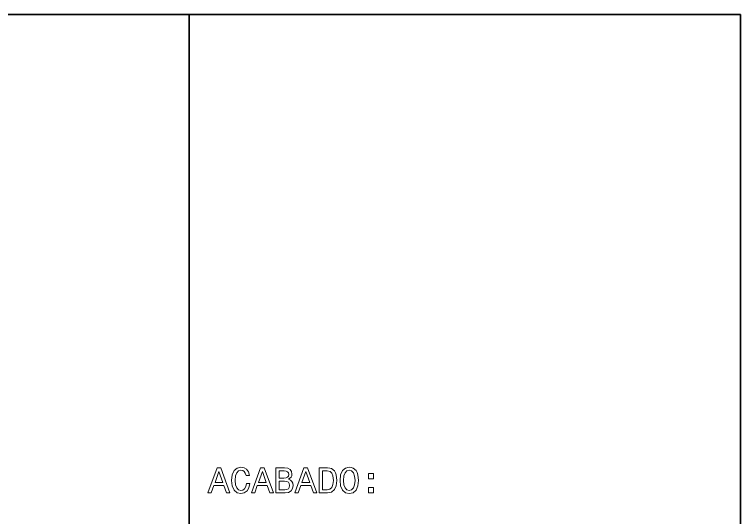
# Model space of a CAD drawing. Extents: x 14 to 2196, y -1968 to 1826.
# Drawn here: x 884.2 to 1174, y 625.6 to 826.5 of the extents above; entities that cross this region are included whole.
import ezdxf

# ---------------------------------------------------------------- set-up
doc = ezdxf.new("R2010")
doc.units = 0

msp = doc.modelspace()

# ---------------------------------------------------------------- linework, layer by layer
at = {"color": 7, "lineweight": 35}
for p, q in [((1173.95874, 826.463928), (14.9888, 826.463928)), ((953.95874, 826.463928), (953.95874, 15.623924)), ((953.95874, 826.463928), (1173.95874, 826.463928)), ((1173.95874, 15.623924), (1173.95874, 826.463928)), ((1173.95874, 661.463928), (1173.95874, 826.463928))]:
    msp.add_line(p, q, dxfattribs=at)
at = {"color": 7, "lineweight": 13}
for points in [[(961.397949, 635.434143), (962.723572, 635.434143), (963.775452, 638.373596), (967.766785, 638.373596), (968.818665, 635.434143), (970.173157, 635.434143), (966.513184, 645.448547), (965.043457, 645.448547)], [(964.236572, 639.598389), (965.77832, 644.007629), (967.320129, 639.598389)], [(976.786987, 639.151733), (976.498779, 637.941345), (976.023315, 637.076782), (975.360474, 636.54364), (974.582397, 636.370728), (973.645752, 636.630127), (972.910889, 637.408203), (972.420959, 638.676208), (972.262512, 640.434143), (972.420959, 642.177673), (972.896484, 643.460083), (973.631348, 644.238159), (974.582397, 644.511963), (975.273987, 644.367859), (975.864807, 643.964417), (976.325867, 643.315979), (976.642883, 642.422607), (978.01178, 642.422607), (977.579468, 643.791504), (976.8302, 644.828979), (975.807129, 645.477356), (974.582397, 645.707947), (973.054993, 645.347717), (971.887817, 644.33905), (971.13855, 642.682007), (970.879211, 640.434143), (971.13855, 638.186279), (971.887817, 636.529236), (973.054993, 635.506165), (974.582397, 635.160339), (975.922424, 635.434143), (977.003113, 636.197815), (977.766785, 637.451416), (978.170288, 639.151733)], [(978.746643, 635.434143), (980.072266, 635.434143), (981.124146, 638.373596), (985.11554, 638.373596), (986.167358, 635.434143), (987.521851, 635.434143), (983.861938, 645.448547), (982.392151, 645.448547)], [(981.585266, 639.598389), (983.127014, 644.007629), (984.668823, 639.598389)], [(993.602539, 640.837585), (994.611206, 641.67334), (994.870544, 642.235291), (994.957031, 642.926941), (994.769714, 644.007629), (994.207764, 644.785706), (993.299927, 645.26123), (992.031921, 645.434143), (988.472839, 645.434143), (988.472839, 635.434143), (992.233643, 635.434143), (993.57373, 635.635864), (994.567993, 636.226624), (995.187561, 637.163269), (995.403687, 638.431274), (995.274048, 639.281433), (994.928223, 639.987427), (994.366211, 640.506165)], [(991.758179, 641.284302), (989.798523, 641.284302), (989.798523, 644.238159), (991.873413, 644.238159), (992.65155, 644.151733), (993.199097, 643.892334), (993.530518, 643.445679), (993.645752, 642.782837), (993.516113, 642.119995), (993.170288, 641.658936), (992.579468, 641.370728)], [(996.095337, 635.434143), (997.421021, 635.434143), (998.472839, 638.373596), (1002.464233, 638.373596), (1003.516113, 635.434143), (1004.870544, 635.434143), (1001.210632, 645.448547), (999.740845, 645.448547)], [(998.93396, 639.598389), (1000.475769, 644.007629), (1002.017517, 639.598389)], [(1009.135681, 645.434143), (1005.807129, 645.434143), (1005.807129, 635.434143), (1009.135681, 635.434143), (1010.706299, 635.75116), (1011.873413, 636.716553), (1012.593872, 638.28717), (1012.853271, 640.434143), (1012.622742, 642.624329), (1012.334534, 643.488892), (1011.931091, 644.180542), (1010.763916, 645.117126), (1010.000244, 645.347717)], [(1009.03479, 644.238159), (1010.129944, 644.022034), (1010.879211, 643.359192), (1011.325867, 642.177673), (1011.469971, 640.434143), (1011.311462, 638.748291), (1010.864807, 637.566711), (1010.101074, 636.860657), (1009.03479, 636.630127), (1007.147217, 636.630127), (1007.147217, 644.238159)], [(1014.121277, 640.434143), (1014.380615, 638.186279), (1015.129944, 636.529236), (1016.297058, 635.506165), (1017.824463, 635.160339), (1019.337402, 635.506165), (1020.518982, 636.529236), (1021.253845, 638.186279), (1021.527588, 640.434143), (1021.253845, 642.667603), (1020.936829, 643.575378), (1020.518982, 644.324646), (1019.337402, 645.347717), (1018.616943, 645.607056), (1017.824463, 645.707947), (1016.282654, 645.347717), (1015.11554, 644.33905), (1014.380615, 642.682007)], [(1015.504578, 640.434143), (1015.663086, 642.177673), (1016.13855, 643.460083), (1016.873413, 644.238159), (1017.824463, 644.511963), (1018.761047, 644.238159), (1019.495911, 643.445679), (1019.971436, 642.163269), (1020.144348, 640.434143), (1019.971436, 638.690613), (1019.495911, 637.408203), (1018.761047, 636.630127), (1017.824463, 636.370728), (1016.873413, 636.630127), (1016.13855, 637.408203), (1015.663086, 638.676208)], [(1025.504517, 641.024902), (1027.493042, 641.024902), (1027.493042, 643.171875), (1025.504517, 643.171875)], [(992.075195, 636.630127), (989.798523, 636.630127), (989.798523, 640.073914), (991.945496, 640.073914), (992.853271, 639.973022), (993.501709, 639.670471), (993.890747, 639.151733), (994.020386, 638.402466), (993.890747, 637.609924), (993.530518, 637.062378), (992.925293, 636.730957)], [(1025.504517, 635.434143), (1027.493042, 635.434143), (1027.493042, 637.581116), (1025.504517, 637.581116)]]:
    msp.add_lwpolyline(points, close=True, dxfattribs=at)

doc.saveas('drawing.dxf')
